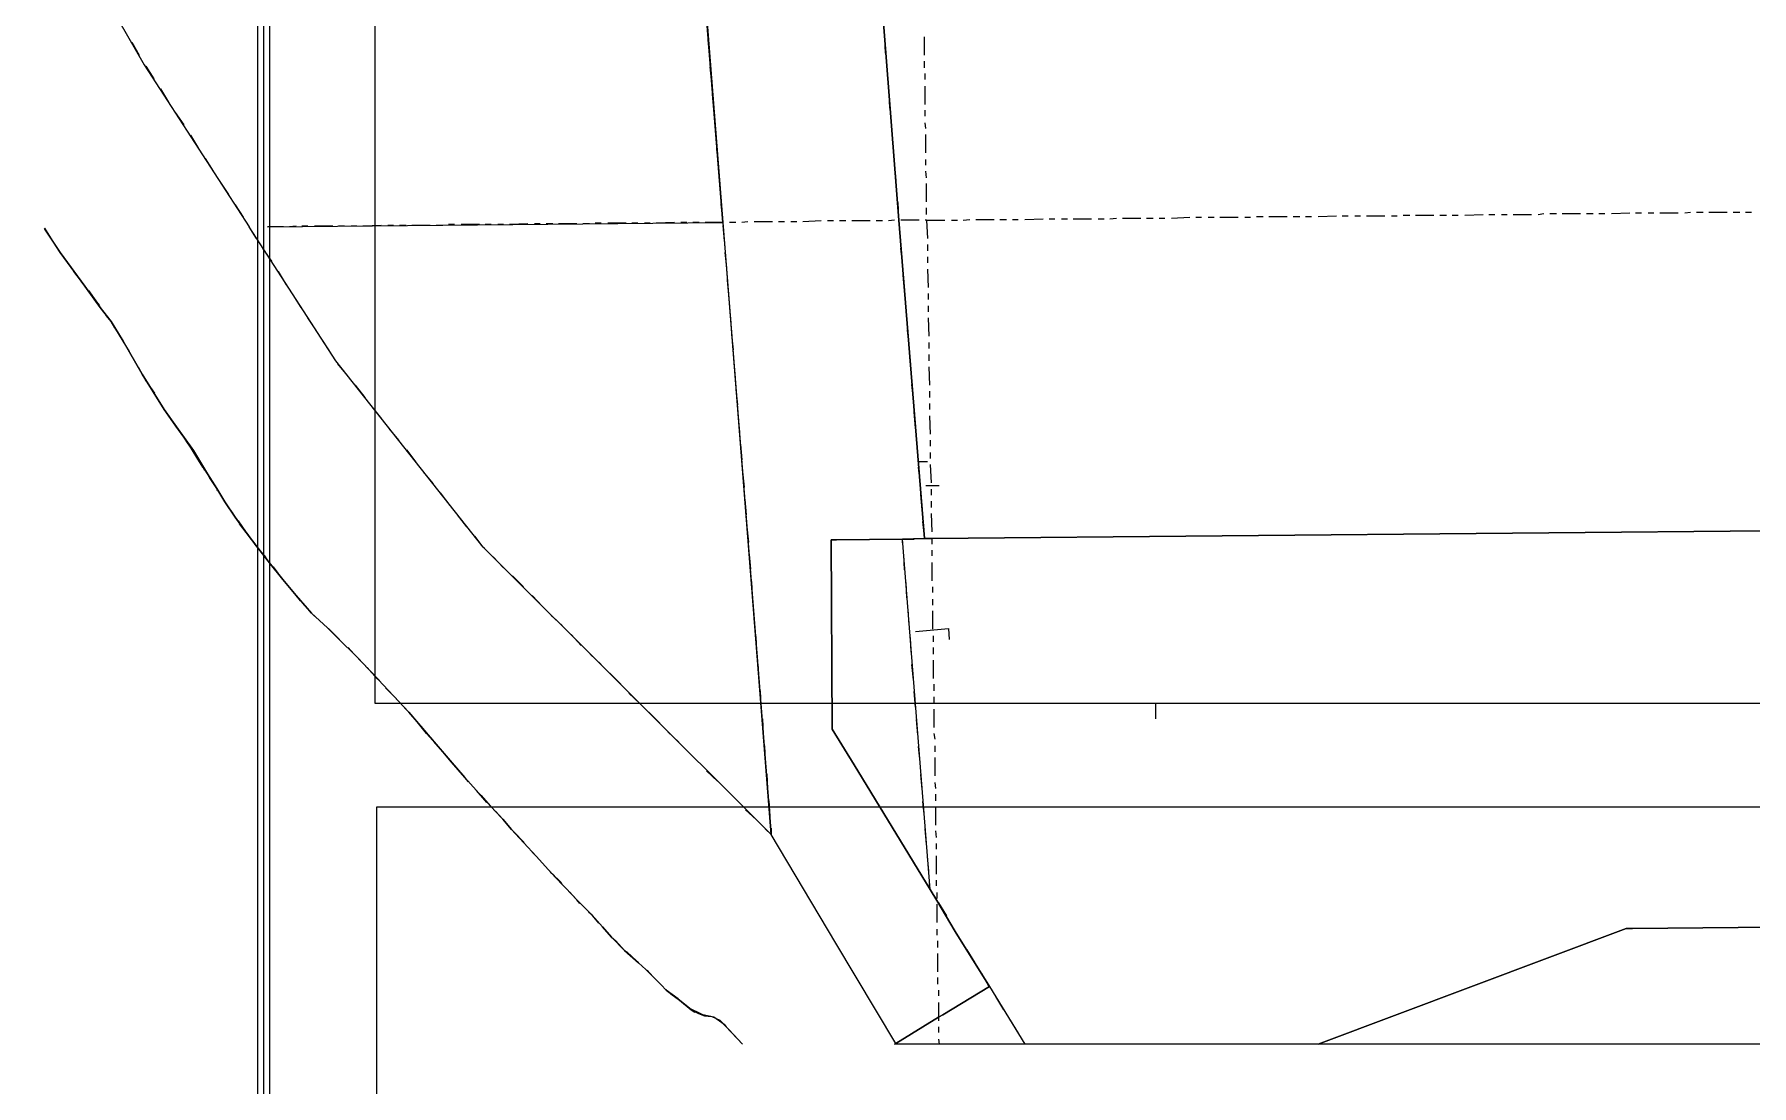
# Model space of a CAD drawing. Extents: x -8 to 2448, y 177 to 3185.
# Drawn here: x -8 to 554, y 716 to 1060 of the extents above; entities that cross this region are included whole.
import ezdxf

# ---------------------------------------------------------------- set-up
doc = ezdxf.new("R2010")
doc.units = 0
doc.layers.add('Cadastral_Map', color=7, linetype='CONTINUOUS')

msp = doc.modelspace()

# ---------------------------------------------------------------- linework, layer by layer
at = {"layer": 'Cadastral_Map', "color": 7}
for points in [[(65.52143, 177.36095), (65.52143, 3134.1768), (2374.1318, 3134.1768), (2374.1318, 177.36095), (65.52143, 177.36095)], [(67.44147, 179.28096), (67.44147, 3132.2568), (2372.4517, 3132.2568), (2372.4517, 179.28096), (67.44147, 179.28096)], [(69.36151, 181.20097), (69.36151, 3130.3368), (2370.2917, 3130.3368), (2370.2917, 181.20097), (69.36151, 181.20097)], [(103.92227, 1957.2105), (103.92227, 3073.2165), (2335.9709, 3073.2165), (2335.9709, 841.20452), (103.92227, 841.20452), (103.92227, 1957.2105)], [(275.286, 999.36536), (265.68579, 1122.966), (259.20565, 1204.0865), (257.76562, 1221.1266), (257.52561, 1224.2466), (257.52561, 1231.4466), (257.28561, 1270.0868), (256.8056, 1390.8075), (256.56559, 1485.848), (277.44605, 1486.088)], [(217.68475, 998.64536), (199.92436, 1221.8466), (199.92436, 1226.8866), (199.92436, 1232.6466), (199.44435, 1335.8472), (199.44435, 1350.2473), (77.52169, 1349.7673), (-7.68017, 1349.5272)], [(265.68579, 1122.966), (275.286, 999.36536), (283.68618, 895.20481), (276.48603, 894.9648), (254.88556, 894.7248), (253.20552, 894.7248), (253.44552, 832.80447), (260.64568, 821.04441), (285.60623, 780.24419), (287.76627, 776.64417), (293.7664, 766.56411), (305.04665, 748.56402), (289.68631, 739.20397), (288.24628, 738.48396), (274.32598, 729.84392), (254.64555, 762.72409), (233.52509, 798.24428), (199.92436, 1226.8866)], [(217.68475, 998.64536), (199.92436, 1221.8466), (199.92436, 1226.8866)], [(275.286, 999.36536), (265.68579, 1122.966), (259.20565, 1204.0865)], [(-7.68017, 1101.1259), (-5.76013, 1097.7659), (-3.12007, 1097.7659), (0.96002, 1097.7659), (28.32062, 1050.2456), (62.64137, 997.20535)], [(224.16489, 729.60392), (218.16476, 736.08395), (214.80468, 738.48396), (211.2046, 739.20397), (206.88451, 741.36398), (203.52444, 744.00399), (199.20434, 747.36401), (197.52431, 749.04402), (194.88425, 751.68404), (192.4842, 754.08405), (190.08414, 756.24406), (185.52404, 760.32408), (181.20395, 764.6441), (178.32389, 768.00412), (174.96381, 771.84414), (169.9237, 776.88417), (166.32363, 780.72419), (165.1236, 781.9242), (161.52352, 785.76422), (156.72342, 791.04425), (153.84335, 794.16426), (148.56324, 799.92429), (145.68318, 803.28431), (141.60309, 807.60434), (133.2029, 816.96439), (128.88281, 822.00441), (126.00275, 825.36443), (123.12268, 828.72445), (120.72263, 831.36446), (117.60256, 835.20448), (114.96251, 838.3245), (99.84218, 854.40459), (96.96211, 857.2846), (92.64202, 861.60463), (88.32193, 865.92465), (83.04181, 870.72467), (80.16175, 874.08469), (78.0017, 876.4847), (73.68161, 881.76473), (69.60152, 886.80476), (65.52143, 892.08479), (61.68134, 897.12482), (58.08127, 902.16484), (54.72119, 907.20487), (52.08114, 911.52489), (48.96107, 916.32492), (48.24105, 917.52493), (45.841, 921.12494), (43.68095, 924.72496), (41.2809, 928.32498), (38.64084, 931.925), (34.80076, 937.44503), (27.6006, 948.96509), (23.52051, 956.16513), (21.36047, 959.76515), (17.52038, 966.24519), (13.9203, 970.80521), (9.3602, 977.04524), (8.88019, 977.76525), (0.72002, 988.80531), (-4.32009, 996.72535)], [(-4.32009, 996.72535), (-1.68004, 992.40533)], [(217.68475, 998.64536), (233.52509, 798.24428), (139.20303, 892.32479), (90.96198, 953.28512), (62.64137, 997.20535)], [(217.68475, 998.64536), (233.52509, 798.24428), (139.20303, 892.32479), (90.96198, 953.28512), (62.64137, 997.20535)], [(68.6415, 997.20535), (217.68475, 998.64536)], [(283.68618, 895.20481), (275.286, 999.36536)], [(287.76627, 776.64417), (285.60623, 780.24419), (276.48603, 894.9648), (283.68618, 895.20481), (275.286, 999.36536)], [(10.08022, 976.32524), (12.96028, 972.24522), (13.9203, 970.80521), (15.84035, 968.1652)], [(26.40058, 951.12511), (27.6006, 948.96509), (28.80063, 946.80508), (31.68069, 942.72506)], [(42.72093, 926.16497), (44.40097, 924.00496), (45.60099, 921.84495), (48.00105, 917.52493)], [(281.76614, 920.40494), (284.6462, 920.40494)], [(284.16619, 912.4849), (288.48629, 912.4849)], [(59.04129, 900.96484), (61.68134, 897.12482), (61.92135, 896.88481), (64.80141, 892.80479)], [(287.76627, 776.64417), (285.60623, 780.24419), (276.48603, 894.9648), (283.68618, 895.20481)], [(286.08624, 895.20481), (283.68618, 895.20481)], [(571.21245, 897.84482), (286.08624, 895.20481)], [(77.52169, 877.20471), (78.0017, 876.4847), (80.64176, 873.36469), (83.04181, 870.72467), (84.00183, 869.76467)], [(280.80612, 864.72464), (291.60636, 865.68465), (291.84636, 862.08463)], [(98.40215, 855.84459), (99.84218, 854.40459), (101.76222, 852.24457), (105.3623, 848.64456)], [(359.28783, 841.20452), (359.28783, 836.16449)], [(118.80259, 833.76448), (121.20264, 830.88446), (122.16266, 829.92446), (125.28273, 826.08443)], [(138.48302, 811.20435), (141.60309, 807.60434), (141.84309, 807.36433), (145.20317, 803.76431)], [(104.40228, 807.36433), (2335.2509, 807.36433), (2335.2509, 223.9212), (104.40228, 223.9212), (104.40228, 807.36433), (104.40228, 807.36433)], [(158.64346, 788.88423), (161.52352, 785.76422), (162.00353, 785.28422), (165.3636, 781.6842)], [(287.76627, 776.64417), (293.7664, 766.56411), (305.04665, 748.56402), (316.5669, 729.60392)], [(179.0439, 767.04412), (181.20395, 764.6441), (182.64398, 763.4441), (185.52404, 760.32408), (186.24406, 759.84408)], [(1011.622, 729.60392), (412.56899, 729.60392), (412.56899, 729.60392), (412.56899, 729.60392), (513.37119, 767.52412), (515.53124, 767.52412), (573.13249, 768.00412)], [(200.64437, 746.16401), (203.52444, 744.00399), (204.72446, 743.04399), (207.36452, 740.88398), (208.56455, 740.16397)], [(274.32598, 729.60392), (274.32598, 729.84392), (273.84597, 729.60392)]]:
    msp.add_lwpolyline(points, dxfattribs=at)
at = {"layer": 'Cadastral_Map', "color": 1}
for points in [[(265.68579, 1122.966), (275.286, 999.36536), (283.68618, 895.20481), (276.48603, 894.9648), (254.88556, 894.7248), (253.20552, 894.7248), (253.44552, 832.80447), (260.64568, 821.04441), (285.60623, 780.24419), (287.76627, 776.64417), (293.7664, 766.56411), (305.04665, 748.56402), (289.68631, 739.20397), (288.24628, 738.48396), (274.32598, 729.84392), (254.64555, 762.72409), (233.52509, 798.24428), (199.92436, 1226.8866)], [(571.21245, 897.84482), (286.08624, 895.20481), (283.68618, 895.20481), (275.286, 999.36536), (265.68579, 1122.966), (282.72616, 1116.726), (283.68618, 1116.486), (305.76667, 1124.646), (325.6871, 1135.6861), (355.20774, 1139.0461), (393.36857, 1136.1661), (422.40921, 1134.2461), (436.80952, 1163.0462), (543.13184, 1166.6463), (560.17221, 1178.6463)], [(283.68618, 1053.3657), (283.68618, 1059.3657)], [(283.68618, 1049.2856), (283.68618, 1051.4456)], [(283.92619, 1045.4456), (283.92619, 1047.3656)], [(283.92619, 1037.2856), (283.92619, 1043.2856)], [(283.92619, 1033.4456), (283.92619, 1035.3656)], [(284.16619, 1029.3655), (283.92619, 1031.2855)], [(284.16619, 1021.4455), (284.16619, 1027.4455)], [(284.16619, 1017.3655), (284.16619, 1019.2855)], [(284.4062, 1013.2854), (284.16619, 1015.4454)], [(284.4062, 1005.3654), (284.4062, 1011.3654)], [(284.4062, 1001.2854), (284.4062, 1003.4454)], [(412.56899, 1000.5654), (418.56912, 1000.8054)], [(420.48917, 1000.8054), (422.40921, 1000.8054)], [(424.56925, 1000.8054), (426.4893, 1000.8054)], [(428.40934, 1000.8054), (434.40947, 1000.8054)], [(436.56952, 1000.8054), (438.48956, 1000.8054)], [(440.4096, 1001.0454), (442.56965, 1001.0454)], [(444.48969, 1001.0454), (450.48982, 1001.0454)], [(452.40986, 1001.0454), (454.56991, 1001.0454)], [(456.48995, 1001.0454), (458.40999, 1001.0454)], [(460.57004, 1001.0454), (466.57017, 1001.2854)], [(468.49021, 1001.2854), (470.41025, 1001.2854)], [(472.5703, 1001.2854), (474.49034, 1001.2854)], [(476.41038, 1001.2854), (482.41052, 1001.2854)], [(484.57056, 1001.2854), (486.4906, 1001.5254)], [(488.41065, 1001.5254), (490.57069, 1001.5254)], [(492.49073, 1001.5254), (498.49087, 1001.5254)], [(500.41091, 1001.5254), (502.57095, 1001.5254)], [(504.491, 1001.5254), (506.41104, 1001.5254)], [(508.57109, 1001.5254), (514.57122, 1001.7654)], [(516.49126, 1001.7654), (518.4113, 1001.7654)], [(520.57135, 1001.7654), (522.49139, 1001.7654)], [(524.41143, 1001.7654), (530.41156, 1001.7654)], [(532.57161, 1001.7654), (534.49165, 1002.0054)], [(536.41169, 1002.0054), (538.57174, 1002.0054)], [(540.49178, 1002.0054), (546.49191, 1002.0054)], [(548.41195, 1002.0054), (550.572, 1002.0054)], [(552.49204, 1002.0054), (554.41208, 1002.0054)], [(73.92161, 997.20535), (68.6415, 997.20535)], [(78.0017, 997.44535), (75.84165, 997.20535)], [(81.84178, 997.44535), (79.92174, 997.44535)], [(90.00196, 997.44535), (84.00183, 997.44535)], [(93.84205, 997.44535), (91.922, 997.44535)], [(97.92213, 997.44535), (96.00209, 997.44535)], [(105.84231, 997.68536), (99.84218, 997.44535)], [(109.9224, 997.68536), (108.00235, 997.68536)], [(114.00249, 997.68536), (111.84244, 997.68536)], [(121.92266, 997.68536), (115.92253, 997.68536)], [(126.00275, 997.68536), (123.8427, 997.68536)], [(129.84283, 997.92536), (127.92279, 997.92536)], [(138.00301, 997.92536), (132.00288, 997.92536)], [(141.84309, 997.92536), (139.92305, 997.92536)], [(145.92318, 997.92536), (144.00314, 997.92536)], [(153.84335, 998.16536), (147.84322, 997.92536)], [(157.92344, 998.16536), (156.0034, 998.16536)], [(162.00353, 998.16536), (159.84348, 998.16536)], [(169.9237, 998.16536), (163.92357, 998.16536)], [(174.00379, 998.16536), (171.84375, 998.16536)], [(177.84388, 998.40536), (175.92383, 998.40536)], [(186.00405, 998.40536), (180.00392, 998.40536)], [(189.84414, 998.40536), (187.9241, 998.40536)], [(193.92423, 998.40536), (192.00419, 998.40536)], [(201.8444, 998.64536), (195.84427, 998.40536)], [(205.92449, 998.64536), (204.00445, 998.64536)], [(210.00458, 998.64536), (207.84453, 998.64536)], [(217.92475, 998.64536), (211.92462, 998.64536)], [(222.00484, 998.64536), (219.84479, 998.64536)], [(225.84492, 998.88536), (223.92488, 998.64536)], [(234.0051, 998.88536), (228.00497, 998.88536)], [(237.84518, 998.88536), (235.92514, 998.88536)], [(241.92527, 998.88536), (240.00523, 998.88536)], [(249.84545, 999.12536), (243.84532, 998.88536)], [(253.92554, 999.12536), (252.00549, 999.12536)], [(258.00562, 999.12536), (255.84558, 999.12536)], [(265.9258, 999.12536), (259.92567, 999.12536)], [(270.00589, 999.12536), (267.84584, 999.12536)], [(273.84597, 999.36536), (271.92593, 999.12536)], [(282.00615, 999.36536), (276.00602, 999.36536)], [(284.4062, 999.36536), (283.92619, 999.36536)], [(284.4062, 999.36536), (284.6462, 993.36533)], [(284.4062, 999.36536), (290.40633, 999.36536)], [(292.56638, 999.36536), (294.48642, 999.36536)], [(296.40646, 999.36536), (298.56651, 999.60537)], [(300.48655, 999.60537), (306.48668, 999.60537)], [(308.40672, 999.60537), (310.56677, 999.60537)], [(312.48681, 999.60537), (314.40685, 999.60537)], [(316.5669, 999.60537), (322.56703, 999.84537)], [(324.48707, 999.84537), (326.40711, 999.84537)], [(328.56716, 999.84537), (330.4872, 999.84537)], [(332.40725, 999.84537), (338.40738, 999.84537)], [(340.56742, 999.84537), (342.48747, 999.84537)], [(344.40751, 999.84537), (346.56755, 1000.0854)], [(348.4876, 1000.0854), (354.48773, 1000.0854)], [(356.40777, 1000.0854), (358.56782, 1000.0854)], [(360.48786, 1000.0854), (362.4079, 1000.0854)], [(364.56795, 1000.0854), (370.56808, 1000.3254)], [(372.48812, 1000.3254), (374.40816, 1000.3254)], [(376.56821, 1000.3254), (378.48825, 1000.3254)], [(380.40829, 1000.3254), (386.40842, 1000.3254)], [(388.56847, 1000.3254), (390.48851, 1000.3254)], [(392.40855, 1000.5654), (394.5686, 1000.5654)], [(396.48864, 1000.5654), (402.48877, 1000.5654)], [(404.40882, 1000.5654), (406.56886, 1000.5654)], [(408.4889, 1000.5654), (410.40895, 1000.5654)], [(284.6462, 991.44532), (284.6462, 989.28531)], [(284.6462, 987.3653), (284.6462, 985.44529)], [(284.6462, 983.28528), (284.88621, 977.28525)], [(284.88621, 975.36524), (284.88621, 973.44523)], [(284.88621, 971.28521), (284.88621, 969.3652)], [(284.88621, 967.44519), (285.12622, 961.44516)], [(285.12622, 959.28515), (285.12622, 957.36514)], [(285.12622, 955.44513), (285.12622, 953.28512)], [(285.12622, 951.36511), (285.36622, 945.36507)], [(285.36622, 943.44506), (285.36622, 941.28505)], [(285.36622, 939.36504), (285.36622, 937.44503)], [(285.36622, 935.28502), (285.60623, 929.28499)], [(285.60623, 927.36498), (285.60623, 925.44497)], [(285.60623, 923.28496), (285.60623, 921.36495)], [(285.60623, 919.44494), (285.84623, 913.4449)], [(285.84623, 911.28489), (285.84623, 909.36488)], [(285.84623, 907.44487), (285.84623, 905.28486)], [(285.84623, 903.36485), (286.08624, 897.36482)], [(286.08624, 895.44481), (286.08624, 893.2848)], [(286.08624, 891.36478), (286.08624, 889.44477)], [(286.08624, 887.28476), (286.08624, 881.28473)], [(286.32624, 879.36472), (286.32624, 877.44471)], [(286.32624, 875.2847), (286.32624, 873.36469)], [(286.32624, 871.44468), (286.32624, 865.44465)], [(286.56625, 863.28463), (286.56625, 861.36462)], [(286.56625, 859.44461), (286.56625, 857.2846)], [(286.56625, 855.36459), (286.56625, 849.36456)], [(286.80625, 847.44455), (286.80625, 845.28454)], [(286.80625, 843.36453), (286.80625, 841.44452)], [(286.80625, 839.28451), (286.80625, 833.28447)], [(286.80625, 831.36446), (287.04626, 829.44445)], [(287.04626, 827.28444), (287.04626, 825.36443)], [(287.04626, 823.44442), (287.04626, 817.44439)], [(287.04626, 815.28438), (287.28626, 813.36437)], [(287.28626, 811.44436), (287.28626, 809.28434)], [(287.28626, 807.36433), (287.28626, 801.3643)], [(287.28626, 799.44429), (287.52627, 797.28428)], [(287.52627, 795.36427), (287.52627, 793.44426)], [(287.52627, 791.28425), (287.52627, 785.28422)], [(287.52627, 783.36421), (287.52627, 781.44419)], [(287.76627, 779.28418), (287.76627, 777.36417)], [(287.76627, 775.44416), (287.76627, 769.44413)], [(287.76627, 767.28412), (287.76627, 765.36411)], [(412.56899, 729.60392), (513.37119, 767.52412), (515.53124, 767.52412), (573.13249, 768.00412)], [(288.00628, 763.4441), (288.00628, 761.28409)], [(288.00628, 759.36408), (288.00628, 753.36404)], [(288.00628, 751.44403), (288.00628, 749.28402)], [(288.24628, 747.36401), (288.24628, 745.444)], [(288.24628, 743.28399), (288.24628, 737.28396)], [(288.24628, 735.36395), (288.24628, 733.44394)], [(288.24628, 731.28393), (288.48629, 729.60392)], [(1011.622, 729.60392), (412.56899, 729.60392)]]:
    msp.add_lwpolyline(points, dxfattribs=at)
at = {"layer": 'Cadastral_Map', "color": 2}
for points in [[(24.24053, 1057.6857), (26.64058, 1053.3657)], [(213.36465, 1053.6057), (212.88464, 1058.4057)], [(270.96591, 1054.0857), (270.7259, 1059.1257)], [(28.80063, 1049.7656), (31.44069, 1045.6856)], [(214.08467, 1044.4856), (213.60466, 1049.5256)], [(271.68592, 1045.2056), (271.44592, 1050.0056)], [(33.60073, 1042.3256), (36.24079, 1038.0056)], [(214.80468, 1035.6056), (214.32467, 1040.6456)], [(272.40594, 1036.0856), (272.16593, 1041.1256)], [(38.40084, 1034.6456), (41.2809, 1030.5655)], [(215.5247, 1026.7255), (215.04469, 1031.5255)], [(273.12595, 1027.2055), (272.88595, 1032.2455)], [(43.44095, 1027.2055), (46.081, 1022.8855)], [(48.24105, 1019.5255), (50.88111, 1015.4454)], [(216.24471, 1017.6055), (215.7647, 1022.6455)], [(273.84597, 1018.0855), (273.60596, 1023.1255)], [(53.04116, 1012.0854), (55.92122, 1007.7654)], [(216.96473, 1008.7254), (216.48472, 1013.7654)], [(274.56598, 1009.2054), (274.32598, 1014.2454)], [(58.08127, 1004.4054), (60.72132, 1000.3254)], [(217.68475, 999.60537), (217.20473, 1004.6454)], [(275.286, 1000.3254), (275.046, 1005.1254)], [(-2.16005, 993.36533), (-4.32009, 996.72535)], [(65.04142, 993.36533), (62.64137, 997.20535)], [(217.68475, 997.68536), (218.16476, 992.64533)], [(275.76601, 994.32534), (275.286, 999.36536)], [(2.88006, 985.92529), (0.72002, 988.80531), (0, 990.00531)], [(70.08153, 985.92529), (67.20147, 990.00531)], [(276.48603, 985.44529), (276.00602, 990.24532)], [(218.40476, 988.80531), (218.88477, 983.76528)], [(8.16018, 978.72525), (5.28012, 982.56527)], [(74.88163, 978.24525), (72.24158, 982.56527)], [(219.12478, 979.68526), (219.60479, 974.88523)], [(277.20604, 976.32524), (276.72603, 981.36527)], [(13.6803, 971.52522), (10.56023, 975.36524)], [(79.68174, 970.80521), (77.04168, 974.88523)], [(18.72041, 964.08518), (17.52038, 966.24519), (15.84035, 968.1652)], [(84.72185, 963.12517), (81.84178, 967.44519)], [(219.84479, 970.80521), (220.3248, 965.76518)], [(277.92606, 967.44519), (277.44605, 972.48522)], [(220.56481, 961.92516), (221.04482, 956.88514)], [(278.64607, 958.56515), (278.16606, 963.36517)], [(23.52051, 956.40513), (21.36047, 959.76515), (20.88046, 960.72516)], [(89.52195, 955.68513), (86.88189, 959.76515)], [(27.84061, 948.48509), (27.6006, 948.96509), (25.44056, 952.80511)], [(94.80207, 948.48509), (91.682, 952.32511)], [(221.28482, 952.80511), (221.76483, 947.76509)], [(279.36609, 949.4451), (278.88608, 954.48512)], [(32.64071, 941.04505), (30.00065, 945.12507)], [(100.56219, 941.28505), (97.44212, 945.36507)], [(280.08611, 940.56505), (279.60609, 945.60508)], [(222.00484, 943.92507), (222.48485, 938.88504)], [(37.68082, 933.36501), (34.80076, 937.44503), (34.80076, 937.44503)], [(106.08231, 934.32502), (102.96224, 938.16504)], [(222.72486, 934.80502), (223.20487, 930.00499)], [(280.80612, 931.445), (280.32611, 936.48503)], [(42.72093, 926.16497), (41.2809, 928.32498), (40.08087, 930.24499)], [(111.60243, 927.36498), (108.48236, 931.205)], [(281.52614, 922.56495), (281.04613, 927.60498)], [(47.52104, 918.48493), (45.841, 921.12494), (44.88098, 922.80495)], [(117.36256, 920.16494), (114.24249, 924.24496)], [(223.44487, 925.92497), (223.92488, 920.88494)], [(122.88268, 913.2049), (119.76261, 917.04492)], [(224.16489, 917.04492), (224.6449, 912.0049)], [(282.24615, 913.6849), (281.76614, 918.48493)], [(52.32114, 910.80489), (52.08114, 911.52489), (49.68108, 915.12491)], [(57.36125, 903.36485), (54.72119, 907.20487), (54.48119, 907.44487)], [(128.4028, 906.00486), (125.28273, 910.08489)], [(224.8849, 907.92487), (225.36491, 902.88485)], [(282.96617, 904.56486), (282.48616, 909.60488)], [(62.64137, 895.92481), (61.68134, 897.12482), (59.5213, 900.00483)], [(133.92292, 899.04483), (130.80285, 902.88485)], [(283.68618, 895.68481), (283.20617, 900.72484)], [(139.68305, 892.08479), (139.20303, 892.32479), (136.56298, 895.92481)], [(225.60492, 899.04483), (226.08493, 894.0048)], [(276.48603, 893.7648), (276.48603, 894.9648), (280.32611, 894.9648)], [(68.16149, 888.96477), (65.52143, 892.08479), (65.04142, 892.80479)], [(145.92318, 885.60475), (142.56311, 889.20477)], [(226.32493, 889.92478), (226.80494, 885.12475)], [(277.20604, 884.88475), (276.96604, 889.92478)], [(73.68161, 881.76473), (70.56154, 885.84476)], [(152.40332, 879.36472), (148.80324, 882.96474)], [(79.44173, 874.8047), (78.0017, 876.4847), (76.32166, 878.64472)], [(227.04495, 881.04473), (227.28495, 876.0047)], [(277.92606, 875.7647), (277.68605, 880.80473)], [(85.68187, 868.32466), (83.04181, 870.72467), (82.08179, 871.92468)], [(158.64346, 872.88469), (155.28339, 876.4847)], [(227.76496, 872.16468), (228.00497, 867.12465)], [(278.64607, 866.88465), (278.40607, 871.92468)], [(165.1236, 866.64465), (161.52352, 870.00467)], [(92.16201, 862.08463), (88.56193, 865.68465)], [(171.36374, 860.16462), (168.00366, 863.76464)], [(228.48498, 863.04463), (228.72499, 858.24461)], [(279.36609, 858.00461), (279.12608, 862.80463)], [(98.40215, 855.84459), (96.96211, 857.2846), (95.04207, 859.44461)], [(177.84388, 853.92458), (174.2438, 857.2846)], [(104.64228, 849.12456), (101.28221, 852.96458)], [(184.32402, 847.44455), (180.72394, 851.04457)], [(229.205, 854.16459), (229.445, 849.12456)], [(280.08611, 848.88456), (279.60609, 853.92458)], [(110.88242, 842.64452), (107.28234, 846.24454)], [(190.56415, 841.20452), (186.96408, 844.56453)], [(229.92501, 845.28454), (230.16502, 840.24451)], [(280.80612, 840.00451), (280.32611, 845.04454)], [(116.88255, 836.16449), (114.96251, 838.3245), (113.52247, 839.76451)], [(197.0443, 834.72448), (193.44422, 838.3245)], [(122.64267, 829.20445), (120.72263, 831.36446), (119.52261, 833.04447)], [(230.64503, 836.16449), (230.88503, 831.12446)], [(281.52614, 830.88446), (281.04613, 835.92449)], [(203.28443, 828.48445), (199.68435, 831.84447)], [(231.36504, 827.28444), (231.60505, 822.24441)], [(282.24615, 822.00441), (281.76614, 827.04444)], [(128.6428, 822.24441), (126.00275, 825.36443), (125.28273, 826.08443)], [(209.76457, 822.00441), (206.16449, 825.60443)], [(134.40293, 815.52438), (133.2029, 816.96439), (131.28286, 819.3644)], [(216.00471, 815.76438), (212.40463, 819.1244)], [(232.08506, 818.16439), (232.32506, 813.36437)], [(282.96617, 813.12436), (282.48616, 817.92439)], [(140.40306, 808.80434), (137.04299, 812.64436)], [(222.48485, 809.28434), (218.88477, 812.88436)], [(146.6432, 802.32431), (145.68318, 803.28431), (143.28312, 805.92433)], [(228.72499, 803.04431), (225.12491, 806.40433)], [(232.80507, 809.28434), (233.04508, 804.24432)], [(283.68618, 804.00432), (283.20617, 809.04434)], [(152.64333, 795.60427), (149.28325, 799.20429)], [(233.52509, 800.4043), (233.52509, 798.24428), (231.60505, 800.1643)], [(284.4062, 795.12427), (283.92619, 800.1643)], [(158.64346, 788.88423), (156.72342, 791.04425), (155.28339, 792.48425)], [(285.12622, 786.24422), (284.6462, 791.04425)], [(164.88359, 782.4042), (161.52352, 785.76422), (161.28352, 786.00422)], [(287.28626, 777.60417), (285.60623, 780.24419), (285.36622, 782.1642)], [(170.88373, 775.68416), (169.9237, 776.88417), (167.52365, 779.52418)], [(288.24628, 775.92417), (290.88634, 771.60414)], [(177.12386, 769.20413), (174.96381, 771.84414), (173.76379, 772.80415)], [(183.364, 762.72409), (181.20395, 764.6441), (179.76392, 766.32411)], [(292.80638, 768.24412), (293.7664, 766.56411), (295.44644, 763.9241)], [(189.84414, 756.48406), (186.24406, 759.84408)], [(297.60649, 760.56408), (300.24654, 756.24406)], [(196.32428, 750.24403), (194.88425, 751.68404), (192.96421, 753.84405)], [(302.40659, 752.88404), (304.80664, 748.56402)], [(203.04443, 744.484), (199.20434, 747.36401), (199.20434, 747.60401)], [(306.96669, 745.204), (309.60675, 740.88398)], [(210.72459, 739.44397), (206.88451, 741.36398), (206.16449, 741.84398)], [(218.64477, 735.60395), (218.16476, 736.08395), (214.80468, 738.48396), (214.56468, 738.48396)], [(311.7668, 737.52396), (314.40685, 733.20394)], [(224.16489, 729.60392), (221.28482, 732.72393)], [(274.08597, 729.60392), (273.84597, 729.60392)], [(316.3269, 729.84392), (316.5669, 729.60392)]]:
    msp.add_lwpolyline(points, dxfattribs=at)
at = {"layer": 'Cadastral_Map', "color": 4}
msp.add_lwpolyline([(-4.32009, 996.48535), (0.72002, 988.80531), (8.88019, 977.76525), (13.9203, 970.80521), (17.52038, 966.24519), (21.36047, 959.76515), (23.52051, 956.16513), (27.6006, 948.96509), (34.80076, 937.44503), (38.88085, 931.685), (44.40097, 924.00496), (48.96107, 916.32492), (52.08114, 911.52489), (54.72119, 907.20487), (58.08127, 902.16484), (61.68134, 897.12482), (65.52143, 892.08479), (69.60152, 886.80476), (73.68161, 881.76473), (78.0017, 876.4847), (83.04181, 870.72467), (88.32193, 865.92465), (92.64202, 861.60463), (96.96211, 857.2846), (99.84218, 854.40459), (114.96251, 838.3245), (121.20264, 830.88446), (128.4028, 822.48442), (133.2029, 816.96439), (141.60309, 807.60434), (145.68318, 803.28431), (148.56324, 799.92429), (153.84335, 794.16426), (156.72342, 791.04425), (161.52352, 785.76422), (166.32363, 780.72419), (169.9237, 776.88417), (174.96381, 771.84414), (178.32389, 768.00412), (181.20395, 764.6441), (185.52404, 760.32408), (190.08414, 756.24406), (192.4842, 754.08405), (194.88425, 751.68404), (197.52431, 749.04402), (199.20434, 747.36401), (203.52444, 744.00399), (207.36452, 740.88398), (209.76457, 739.68397), (211.68461, 738.96397), (214.08467, 738.72397), (216.72472, 737.52396), (224.16489, 729.60392)], dxfattribs=at)
at = {"layer": 'Cadastral_Map', "color": 1}
msp.add_lwpolyline([(273.84597, 729.60392), (274.32598, 729.84392), (288.24628, 738.48396), (289.68631, 739.20397), (305.04665, 748.56402), (293.7664, 766.56411), (287.76627, 776.64417), (285.60623, 780.24419), (260.64568, 821.04441), (253.44552, 832.80447), (253.20552, 894.7248), (254.88556, 894.7248), (276.48603, 894.9648), (283.68618, 895.20481), (286.08624, 895.20481), (571.21245, 897.84482), (571.69246, 873.60469), (571.93247, 849.84456), (573.13249, 768.00412), (515.53124, 767.52412), (513.37119, 767.52412), (412.56899, 729.60392), (273.84597, 729.60392), (273.84597, 729.60392)], close=True, dxfattribs=at)

doc.saveas('drawing.dxf')
